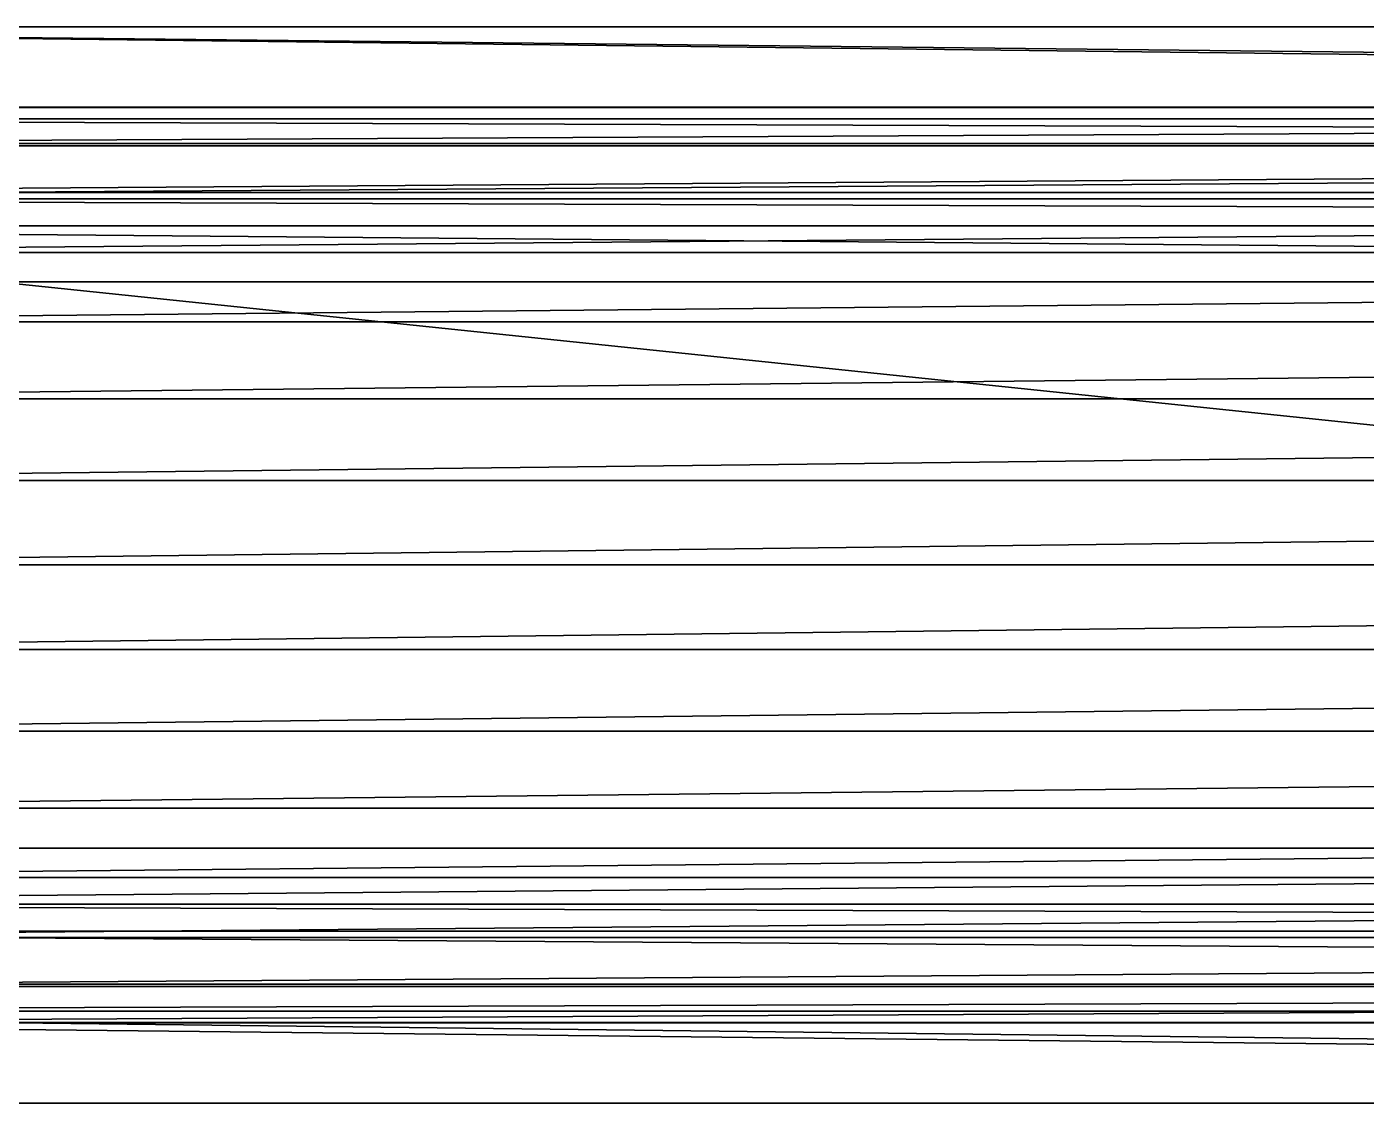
# Model space of a CAD drawing. Header units: inches. Extents: x 0 to 46333, y 12439 to 30520.
# Drawn here: x 17400.7 to 17500.5, y 18338.9 to 18419.1 of the extents above; entities that cross this region are included whole.
import ezdxf

# ---------------------------------------------------------------- set-up
doc = ezdxf.new("R2010")
doc.units = ezdxf.units.IN
doc.header["$MEASUREMENT"] = 0
doc.layers.add('DLX_FL1_LUM', color=7, linetype='Continuous', true_color=0xffd400)

msp = doc.modelspace()

# ---------------------------------------------------------------- linework, layer by layer
at = {"layer": 'DLX_FL1_LUM'}
for points in [[(17326.345, 18419.082, 0), (17905.69, 18412.225, 0)], [(17905.69, 18419.082, 0), (17326.345, 18419.082, 0)], [(17905.69, 18412.225, 0), (17326.345, 18419.082, 0)], [(17877.95, 18413.103, 0), (17326.345, 18419.082, 0)], [(17326.345, 18419.082, 0), (17905.69, 18419.082, 0)], [(17326.345, 18419.082, 0), (17877.95, 18413.103, 0)], [(17354.085, 18413.068, 0), (17877.95, 18413.103, 0)], [(17877.95, 18413.103, 0), (17354.085, 18413.103, 0)], [(17354.085, 18413.103, 0), (17877.95, 18413.103, 0)], [(17877.95, 18413.103, 0), (17354.085, 18413.068, 0)], [(17877.95, 18413.068, 0), (17354.085, 18413.068, 0)], [(17354.085, 18410.378, 0), (17877.95, 18413.068, 0)], [(17354.085, 18413.068, 0), (17877.95, 18413.068, 0)], [(17877.95, 18413.068, 0), (17354.085, 18410.378, 0)], [(17326.345, 18412.225, 0), (17905.69, 18412.225, 0)], [(17326.345, 18412.225, 0), (17905.69, 18410.221, 0)], [(17905.69, 18412.225, 0), (17326.345, 18412.225, 0)], [(17905.69, 18410.221, 0), (17326.345, 18412.225, 0)], [(17326.345, 18410.221, 0), (17905.69, 18410.221, 0)], [(17326.345, 18406.254, 0), (17905.69, 18410.221, 0)], [(17905.69, 18410.221, 0), (17326.345, 18410.221, 0)], [(17905.69, 18410.221, 0), (17326.345, 18406.254, 0)], [(17877.95, 18410.378, 0), (17354.085, 18410.378, 0)], [(17354.085, 18406.742, 0), (17877.95, 18410.378, 0)], [(17354.085, 18410.378, 0), (17877.95, 18410.378, 0)], [(17877.95, 18410.378, 0), (17354.085, 18406.742, 0)], [(17877.95, 18406.742, 0), (17354.085, 18406.742, 0)], [(17354.085, 18402.268, 0), (17877.95, 18406.742, 0)], [(17354.085, 18406.742, 0), (17877.95, 18406.742, 0)], [(17877.95, 18406.742, 0), (17354.085, 18402.268, 0)], [(17905.69, 18404.249, 0), (17326.345, 18406.254, 0)], [(17905.69, 18406.254, 0), (17326.345, 18406.254, 0)], [(17326.345, 18406.254, 0), (17905.69, 18404.249, 0)], [(17326.345, 18406.254, 0), (17905.69, 18406.254, 0)], [(17905.69, 18404.249, 0), (17326.345, 18404.249, 0)], [(17326.345, 18404.249, 0), (17803.453, 18400.091, 0)], [(17803.453, 18400.091, 0), (17326.345, 18404.249, 0)], [(17326.345, 18404.249, 0), (17905.69, 18404.249, 0)], [(17877.95, 18402.268, 0), (17354.085, 18402.268, 0)], [(17354.085, 18397.092, 0), (17877.95, 18402.268, 0)], [(17354.085, 18402.268, 0), (17877.95, 18402.268, 0)], [(17877.95, 18402.268, 0), (17354.085, 18397.092, 0)], [(17803.453, 18357.886, 0), (17398.513, 18400.091, 0)], [(17803.453, 18400.091, 0), (17398.513, 18400.091, 0)], [(17398.513, 18400.091, 0), (17803.453, 18357.886, 0)], [(17398.513, 18400.091, 0), (17803.453, 18400.091, 0)], [(17877.95, 18397.092, 0), (17354.085, 18397.092, 0)], [(17354.085, 18391.37, 0), (17877.95, 18397.092, 0)], [(17354.085, 18397.092, 0), (17877.95, 18397.092, 0)], [(17877.95, 18397.092, 0), (17354.085, 18391.37, 0)], [(17877.95, 18391.37, 0), (17354.085, 18391.37, 0)], [(17354.085, 18385.274, 0), (17877.95, 18391.37, 0)], [(17354.085, 18391.37, 0), (17877.95, 18391.37, 0)], [(17877.95, 18391.37, 0), (17354.085, 18385.274, 0)], [(17877.95, 18385.274, 0), (17354.085, 18385.274, 0)], [(17354.085, 18378.989, 0), (17877.95, 18385.274, 0)], [(17354.085, 18385.274, 0), (17877.95, 18385.274, 0)], [(17877.95, 18385.274, 0), (17354.085, 18378.989, 0)], [(17877.95, 18378.989, 0), (17354.085, 18378.989, 0)], [(17354.085, 18372.704, 0), (17877.95, 18378.989, 0)], [(17354.085, 18378.989, 0), (17877.95, 18378.989, 0)], [(17877.95, 18378.989, 0), (17354.085, 18372.704, 0)], [(17877.95, 18372.704, 0), (17354.085, 18372.704, 0)], [(17354.085, 18366.607, 0), (17877.95, 18372.704, 0)], [(17354.085, 18372.704, 0), (17877.95, 18372.704, 0)], [(17877.95, 18372.704, 0), (17354.085, 18366.607, 0)], [(17877.95, 18366.607, 0), (17354.085, 18366.607, 0)], [(17354.085, 18360.885, 0), (17877.95, 18366.607, 0)], [(17354.085, 18366.607, 0), (17877.95, 18366.607, 0)], [(17877.95, 18366.607, 0), (17354.085, 18360.885, 0)], [(17877.95, 18360.885, 0), (17354.085, 18360.885, 0)], [(17354.085, 18355.709, 0), (17877.95, 18360.885, 0)], [(17354.085, 18360.885, 0), (17877.95, 18360.885, 0)], [(17877.95, 18360.885, 0), (17354.085, 18355.709, 0)], [(17326.345, 18353.728, 0), (17803.453, 18357.886, 0)], [(17803.453, 18357.886, 0), (17326.345, 18353.728, 0)], [(17398.513, 18357.886, 0), (17803.453, 18357.886, 0)], [(17803.453, 18357.886, 0), (17398.513, 18357.886, 0)], [(17877.95, 18355.709, 0), (17354.085, 18355.709, 0)], [(17354.085, 18351.235, 0), (17877.95, 18355.709, 0)], [(17354.085, 18355.709, 0), (17877.95, 18355.709, 0)], [(17877.95, 18355.709, 0), (17354.085, 18351.235, 0)], [(17326.345, 18353.728, 0), (17905.69, 18353.728, 0)], [(17905.69, 18353.728, 0), (17326.345, 18353.728, 0)], [(17326.345, 18353.728, 0), (17905.69, 18351.724, 0)], [(17905.69, 18351.724, 0), (17326.345, 18353.728, 0)], [(17905.69, 18351.724, 0), (17326.345, 18351.724, 0)], [(17326.345, 18351.724, 0), (17905.69, 18347.757, 0)], [(17326.345, 18351.724, 0), (17905.69, 18351.724, 0)], [(17905.69, 18347.757, 0), (17326.345, 18351.724, 0)], [(17877.95, 18351.235, 0), (17354.085, 18351.235, 0)], [(17354.085, 18347.599, 0), (17877.95, 18351.235, 0)], [(17354.085, 18351.235, 0), (17877.95, 18351.235, 0)], [(17877.95, 18351.235, 0), (17354.085, 18347.599, 0)], [(17326.345, 18347.757, 0), (17905.69, 18347.757, 0)], [(17326.345, 18345.752, 0), (17905.69, 18347.757, 0)], [(17905.69, 18347.757, 0), (17326.345, 18347.757, 0)], [(17905.69, 18347.757, 0), (17326.345, 18345.752, 0)], [(17877.95, 18347.599, 0), (17354.085, 18347.599, 0)], [(17354.085, 18344.909, 0), (17877.95, 18347.599, 0)], [(17354.085, 18347.599, 0), (17877.95, 18347.599, 0)], [(17877.95, 18347.599, 0), (17354.085, 18344.909, 0)], [(17326.345, 18345.752, 0), (17905.69, 18338.895, 0)], [(17905.69, 18345.752, 0), (17326.345, 18345.752, 0)], [(17905.69, 18338.895, 0), (17326.345, 18345.752, 0)], [(17326.345, 18345.752, 0), (17905.69, 18345.752, 0)], [(17877.95, 18344.909, 0), (17354.085, 18344.875, 0)], [(17354.085, 18344.909, 0), (17877.95, 18344.909, 0)], [(17354.085, 18344.875, 0), (17877.95, 18344.909, 0)], [(17877.95, 18344.909, 0), (17354.085, 18344.909, 0)], [(17354.085, 18344.875, 0), (17905.69, 18338.895, 0)], [(17905.69, 18338.895, 0), (17354.085, 18344.875, 0)], [(17354.085, 18344.875, 0), (17877.95, 18344.875, 0)], [(17877.95, 18344.875, 0), (17354.085, 18344.875, 0)], [(17326.345, 18338.895, 0), (17905.69, 18338.895, 0)], [(17905.69, 18338.895, 0), (17326.345, 18338.895, 0)]]:
    msp.add_polyline3d(points, dxfattribs=at)

doc.saveas('drawing.dxf')
